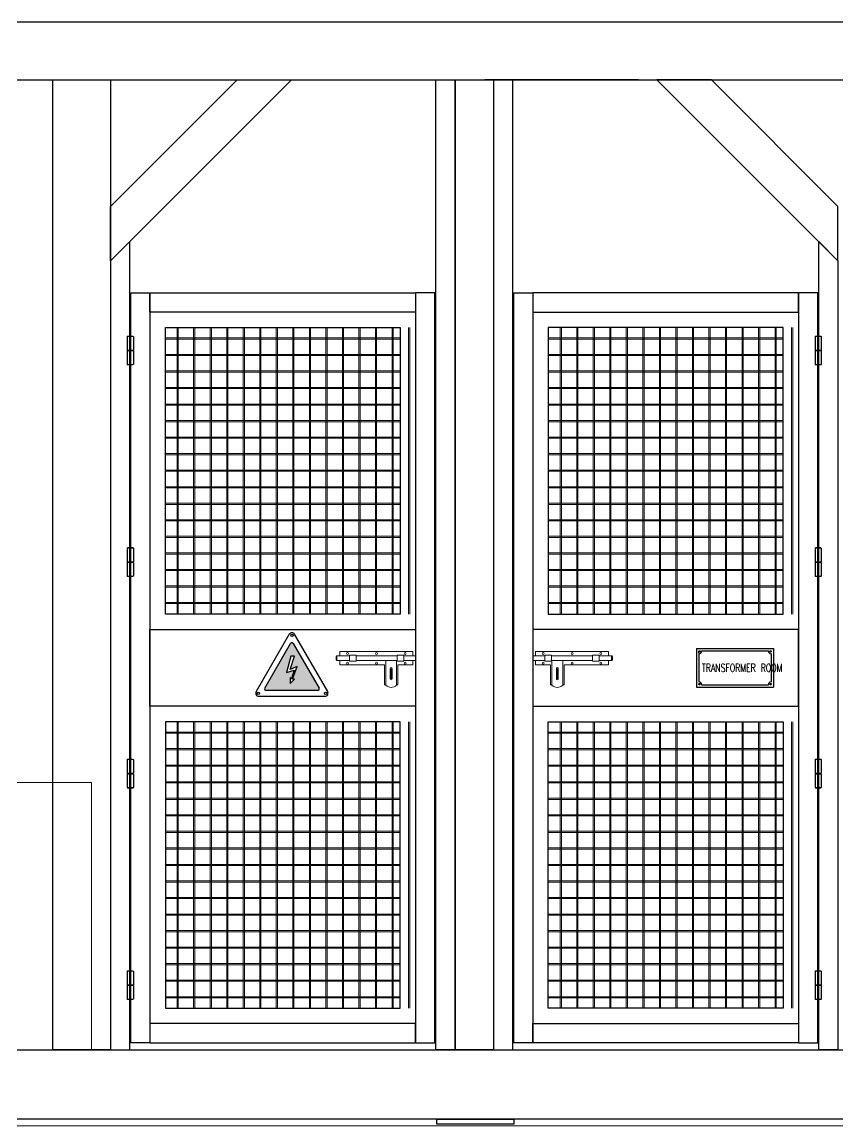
# Model space of a CAD drawing. Header units: millimetres. Extents: x 0 to 87554, y -20854 to 20404.
# Drawn here: x 68334 to 70456, y -5829 to -2959 of the extents above; entities that cross this region are included whole.
import ezdxf

# ---------------------------------------------------------------- set-up
doc = ezdxf.new("R2010")
doc.units = ezdxf.units.MM
doc.linetypes.add('G', pattern=[2, 1.25, -0.25, 0.25, -0.25])
doc.layers.get('0').update_dxf_attribs({"lineweight": 15})
for name, color, linetype in [('01', 7, 'Continuous'), ('02___PRT_ALL_AXES', 7, 'Continuous'), ('03C', 3, 'Continuous'), ('05', 4, 'G'), ('08', 1, 'Continuous')]:
    doc.layers.add(name, color=color, linetype=linetype)
doc.layers.add('AM_0', color=7, linetype='Continuous', lineweight=30)
doc.layers.add('THICK', color=7, linetype='Continuous', lineweight=0)
doc.styles.add('FSDBHZ', font='TXT.SHX', dxfattribs={"width": 0.707, "bigfont": 'HZFS.SHX'})

# ---------------------------------------------------------------- blocks, each defined once
blk = doc.blocks.new('gt55')
at = {"linetype": 'ByBlock'}
h = blk.add_hatch(color=87, dxfattribs=at)
h.dxf.hatch_style = 1
edge = h.paths.add_edge_path()
edge.add_arc((428.3, -727.2), 4, 30, 150)
edge.add_line((424.9, -725.2), (357.8, -841.4))
edge.add_arc((361.2, -843.4), 4, 150, 270)
edge.add_line((361.2, -847.4), (495.4, -847.4))
edge.add_arc((495.4, -843.4), 4, 270, 30)
edge.add_line((498.9, -841.4), (431.8, -725.2))
h.paths.add_polyline_path([(434.7, -758.5), (426, -758.5), (414.7, -800.6), (434.3, -794.8), (426.9, -817.1), (423.5, -813.4), (423.6, -829), (435.3, -818.2), (429.7, -818.1), (442, -784.6), (424.1, -792.7)], flags=16)
at = {"color": 87, "lineweight": -3}
for p, q in [((427.5, 740.5), (-43.2, 269.8)), ((-43.2, 411.2), (286, 740.5)), ((286, 740.5), (427.5, 740.5)), ((802.7, 740.5), (852.7, 740.5)), ((802.7, -1781.5), (802.7, 740.5)), ((852.7, 740.5), (952.7, 740.5)), ((852.7, -1781.5), (852.7, 740.5)), ((852.7, 740.5), (852.7, -1781.5)), ((1330.2, 740.5), (930.2, 740.5)), ((952.7, 740.5), (952.7, -1781.5)), ((1002.8, 740.5), (952.7, 740.5)), ((952.7, 740.5), (952.7, -1781.5)), ((1002.8, -1781.5), (1002.8, 740.5)), ((1519.5, 740.5), (1378, 740.5)), ((1378, 740.5), (1848.7, 269.8)), ((1430.3, 740.5), (1830.3, 740.5)), ((1848.7, 411.2), (1519.5, 740.5)), ((-43.2, 269.8), (-43.2, 411.2)), ((1848.7, 269.8), (1848.7, 411.2)), ((6.8, 319.8), (-43.2, 269.8)), ((6.8, -1781.5), (6.8, 319.8)), ((1798.8, 319.8), (1848.7, 269.8)), ((1798.8, -1781.5), (1798.8, 319.8)), ((-43.2, 269.8), (-43.2, -1781.5)), ((1848.7, 269.8), (1848.7, -1781.5)), ((9.2, 186.5), (59.2, 186.5)), ((9.2, -1763.5), (9.2, 186.5)), ((59.2, 186.5), (59.2, -1763.5)), ((59.2, 186.5), (750.2, 186.5)), ((59.2, 136.5), (59.2, 186.5)), ((800.2, 186.5), (750.2, 186.5)), ((750.2, 186.5), (750.2, -1763.5)), ((750.2, 186.5), (750.2, 136.5)), ((800.2, -1763.5), (800.2, 186.5)), ((1005.3, 186.5), (1055.3, 186.5)), ((1005.3, -1763.5), (1005.3, 186.5)), ((1055.3, 186.5), (1055.3, -1763.5)), ((1746.3, 186.5), (1055.3, 186.5)), ((1055.3, 186.5), (1055.3, 136.5)), ((1796.3, 186.5), (1746.3, 186.5)), ((1746.3, 186.5), (1746.3, -1763.5)), ((1746.3, 136.5), (1746.3, 186.5)), ((1796.3, -1763.5), (1796.3, 186.5)), ((750.2, 136.5), (59.2, 136.5)), ((1055.3, 136.5), (1746.3, 136.5)), ((59.2, -688.5), (750.2, -688.5)), ((59.2, -888.5), (59.2, -688.5)), ((750.2, -688.5), (750.2, -888.5)), ((1746.3, -688.5), (1055.3, -688.5)), ((1055.3, -688.5), (1055.3, -888.5)), ((1746.3, -888.5), (1746.3, -688.5)), ((750.2, -888.5), (59.2, -888.5)), ((1055.3, -888.5), (1746.3, -888.5)), ((750.2, -1713.5), (59.2, -1713.5)), ((59.2, -1713.5), (59.2, -1763.5)), ((750.2, -1763.5), (750.2, -1713.5)), ((1055.3, -1763.5), (1055.3, -1713.5)), ((1055.3, -1713.5), (1746.3, -1713.5)), ((1746.3, -1713.5), (1746.3, -1763.5)), ((59.2, -1763.5), (9.2, -1763.5)), ((59.2, -1763.5), (750.2, -1763.5)), ((750.2, -1763.5), (800.2, -1763.5)), ((1055.3, -1763.5), (1005.3, -1763.5)), ((1746.3, -1763.5), (1055.3, -1763.5)), ((1746.3, -1763.5), (1796.3, -1763.5)), ((-43.2, -1781.5), (6.8, -1781.5)), ((852.7, -1781.5), (802.7, -1781.5)), ((952.7, -1781.5), (852.7, -1781.5)), ((952.7, -1781.5), (1002.8, -1781.5)), ((1848.7, -1781.5), (1798.8, -1781.5)), ((805.7, -1961.5), (1005.7, -1961.5)), ((805.7, -1974.5), (805.7, -1961.5)), ((1005.7, -1974.5), (805.7, -1974.5)), ((1005.7, -1961.5), (1005.7, -1974.5))]:
    blk.add_line(p, q, dxfattribs=at)
at = {"color": 87, "linetype": 'Continuous'}
for p, q in [((1, 74), (0, 73)), ((0, 73), (16, 73)), ((0, 37.5), (0, 73)), ((1, 74), (15, 74)), ((15, 74), (16, 73)), ((1790.5, 74), (1789.5, 73)), ((1805.5, 73), (1789.5, 73)), ((1804.5, 74), (1790.5, 74)), ((1804.5, 74), (1805.5, 73)), ((1805.5, 37.5), (1805.5, 73)), ((16, 37.5), (0, 37.5)), ((0, 37.5), (1, 36.5)), ((1, 36.5), (0, 35.5)), ((16, 35.5), (0, 35.5)), ((0, 0), (0, 35.5)), ((1, 36.5), (15, 36.5)), ((16, 37.5), (15, 36.5)), ((15, 36.5), (16, 35.5)), ((1789.5, 37.5), (1790.5, 36.5)), ((1789.5, 37.5), (1805.5, 37.5)), ((1790.5, 36.5), (1789.5, 35.5)), ((1789.5, 35.5), (1805.5, 35.5)), ((1804.5, 36.5), (1790.5, 36.5)), ((1805.5, 37.5), (1804.5, 36.5)), ((1804.5, 36.5), (1805.5, 35.5)), ((1805.5, 0), (1805.5, 35.5)), ((0, 0), (16, 0)), ((1, -1), (0, 0)), ((15, -1), (16, 0)), ((1790.5, -1), (1789.5, 0)), ((1805.5, 0), (1789.5, 0)), ((1804.5, -1), (1805.5, 0)), ((1, -1), (15, -1)), ((1804.5, -1), (1790.5, -1)), ((1, -476), (0, -477)), ((0, -477), (16, -477)), ((0, -512.5), (0, -477)), ((1, -476), (15, -476)), ((15, -476), (16, -477)), ((1790.5, -476), (1789.5, -477)), ((1805.5, -477), (1789.5, -477)), ((1804.5, -476), (1790.5, -476)), ((1804.5, -476), (1805.5, -477)), ((1805.5, -512.5), (1805.5, -477)), ((16, -512.5), (0, -512.5)), ((0, -512.5), (1, -513.5)), ((1, -513.5), (0, -514.5)), ((16, -514.5), (0, -514.5)), ((0, -550), (0, -514.5)), ((1, -513.5), (15, -513.5)), ((16, -512.5), (15, -513.5)), ((15, -513.5), (16, -514.5)), ((1789.5, -512.5), (1790.5, -513.5)), ((1789.5, -512.5), (1805.5, -512.5)), ((1790.5, -513.5), (1789.5, -514.5)), ((1789.5, -514.5), (1805.5, -514.5)), ((1804.5, -513.5), (1790.5, -513.5)), ((1805.5, -512.5), (1804.5, -513.5)), ((1804.5, -513.5), (1805.5, -514.5)), ((1805.5, -550), (1805.5, -514.5)), ((0, -550), (16, -550)), ((1, -551), (0, -550)), ((1, -551), (15, -551)), ((15, -551), (16, -550)), ((1790.5, -551), (1789.5, -550)), ((1805.5, -550), (1789.5, -550)), ((1804.5, -551), (1790.5, -551)), ((1804.5, -551), (1805.5, -550)), ((553.2, -746), (743.2, -746)), ((553.2, -757.5), (553.2, -746)), ((743.2, -746), (743.2, -757.5)), ((1252.3, -746), (1062.3, -746)), ((1062.3, -746), (1062.3, -757.5)), ((1252.3, -757.5), (1252.3, -746)), ((543.2, -759.5), (545.2, -757.5)), ((543.2, -759.5), (543.2, -767.5)), ((543.2, -767.5), (545.2, -769.5)), ((578.2, -757.5), (545.2, -757.5)), ((578.2, -769.5), (545.2, -769.5)), ((553.2, -781), (553.2, -769.5)), ((578.2, -755.5), (595.2, -755.5)), ((578.2, -755.5), (578.2, -771.5)), ((578.2, -771.5), (595.2, -771.5)), ((595.2, -771.5), (595.2, -755.5)), ((702.2, -757.5), (595.2, -757.5)), ((672.7, -769.5), (595.2, -769.5)), ((700.7, -769.4), (672.7, -769.4)), ((672.7, -833.8), (672.7, -769.4)), ((700.7, -769.4), (700.7, -833.8)), ((702.2, -769.5), (700.7, -769.5)), ((719.2, -755.5), (702.2, -755.5)), ((702.2, -755.5), (702.2, -771.5)), ((719.2, -771.5), (702.2, -771.5)), ((719.2, -771.5), (719.2, -755.5)), ((750.2, -757.5), (719.2, -757.5)), ((750.2, -769.5), (719.2, -769.5)), ((743.2, -769.5), (743.2, -781)), ((1055.3, -757.5), (1086.3, -757.5)), ((1055.3, -769.5), (1086.3, -769.5)), ((1062.3, -769.5), (1062.3, -781)), ((1086.3, -755.5), (1103.3, -755.5)), ((1086.3, -771.5), (1086.3, -755.5)), ((1086.3, -771.5), (1103.3, -771.5)), ((1103.3, -755.5), (1103.3, -771.5)), ((1103.3, -757.5), (1210.3, -757.5)), ((1103.3, -769.5), (1104.8, -769.5)), ((1104.8, -769.4), (1132.8, -769.4)), ((1104.8, -769.4), (1104.8, -833.8)), ((1132.8, -833.8), (1132.8, -769.4)), ((1132.8, -769.5), (1210.3, -769.5)), ((1227.3, -755.5), (1210.3, -755.5)), ((1210.3, -771.5), (1210.3, -755.5)), ((1227.3, -771.5), (1210.3, -771.5)), ((1227.3, -755.5), (1227.3, -771.5)), ((1227.3, -757.5), (1260.3, -757.5)), ((1227.3, -769.5), (1260.3, -769.5)), ((1252.3, -781), (1252.3, -769.5)), ((1262.3, -759.5), (1260.3, -757.5)), ((1262.3, -767.5), (1260.3, -769.5)), ((1262.3, -759.5), (1262.3, -767.5)), ((669.2, -781), (553.2, -781)), ((669.2, -833), (669.2, -781)), ((684.2, -790), (684.2, -817)), ((685.7, -791), (687.7, -791)), ((685.7, -791), (685.7, -816)), ((687.7, -816), (687.7, -791)), ((689.2, -817), (689.2, -790)), ((743.2, -781), (704.2, -781)), ((704.2, -781), (704.2, -833)), ((1062.3, -781), (1101.3, -781)), ((1101.3, -781), (1101.3, -833)), ((1116.3, -817), (1116.3, -790)), ((1119.8, -791), (1117.8, -791)), ((1117.8, -816), (1117.8, -791)), ((1119.8, -791), (1119.8, -816)), ((1121.3, -790), (1121.3, -817)), ((1136.3, -781), (1252.3, -781)), ((1136.3, -833), (1136.3, -781)), ((687.7, -816), (685.7, -816)), ((1117.8, -816), (1119.8, -816)), ((672.7, -833), (669.2, -833)), ((704.2, -833), (700.7, -833)), ((1101.3, -833), (1104.8, -833)), ((1132.8, -833), (1136.3, -833)), ((1, -1026), (0, -1027)), ((0, -1027), (16, -1027)), ((0, -1062.5), (0, -1027)), ((1, -1026), (15, -1026)), ((15, -1026), (16, -1027)), ((1790.5, -1026), (1789.5, -1027)), ((1805.5, -1027), (1789.5, -1027)), ((1804.5, -1026), (1790.5, -1026)), ((1804.5, -1026), (1805.5, -1027)), ((1805.5, -1062.5), (1805.5, -1027)), ((16, -1062.5), (0, -1062.5)), ((0, -1062.5), (1, -1063.5)), ((1, -1063.5), (0, -1064.5)), ((16, -1064.5), (0, -1064.5)), ((0, -1100), (0, -1064.5)), ((1, -1063.5), (15, -1063.5)), ((16, -1062.5), (15, -1063.5)), ((15, -1063.5), (16, -1064.5)), ((1789.5, -1062.5), (1790.5, -1063.5)), ((1789.5, -1062.5), (1805.5, -1062.5)), ((1790.5, -1063.5), (1789.5, -1064.5)), ((1789.5, -1064.5), (1805.5, -1064.5)), ((1804.5, -1063.5), (1790.5, -1063.5)), ((1805.5, -1062.5), (1804.5, -1063.5)), ((1804.5, -1063.5), (1805.5, -1064.5)), ((1805.5, -1100), (1805.5, -1064.5)), ((0, -1100), (16, -1100)), ((1, -1101), (0, -1100)), ((1, -1101), (15, -1101)), ((15, -1101), (16, -1100)), ((1790.5, -1101), (1789.5, -1100)), ((1805.5, -1100), (1789.5, -1100)), ((1804.5, -1101), (1790.5, -1101)), ((1804.5, -1101), (1805.5, -1100)), ((1, -1576), (0, -1577)), ((0, -1577), (16, -1577)), ((0, -1612.5), (0, -1577)), ((1, -1576), (15, -1576)), ((15, -1576), (16, -1577)), ((1790.5, -1576), (1789.5, -1577)), ((1805.5, -1577), (1789.5, -1577)), ((1804.5, -1576), (1790.5, -1576)), ((1804.5, -1576), (1805.5, -1577)), ((1805.5, -1612.5), (1805.5, -1577)), ((16, -1612.5), (0, -1612.5)), ((0, -1612.5), (1, -1613.5)), ((1, -1613.5), (0, -1614.5)), ((16, -1614.5), (0, -1614.5)), ((0, -1650), (0, -1614.5)), ((1, -1613.5), (15, -1613.5)), ((16, -1612.5), (15, -1613.5)), ((15, -1613.5), (16, -1614.5)), ((1789.5, -1612.5), (1790.5, -1613.5)), ((1789.5, -1612.5), (1805.5, -1612.5)), ((1790.5, -1613.5), (1789.5, -1614.5)), ((1789.5, -1614.5), (1805.5, -1614.5)), ((1804.5, -1613.5), (1790.5, -1613.5)), ((1805.5, -1612.5), (1804.5, -1613.5)), ((1804.5, -1613.5), (1805.5, -1614.5)), ((1805.5, -1650), (1805.5, -1614.5)), ((0, -1650), (16, -1650)), ((1, -1651), (0, -1650)), ((1, -1651), (15, -1651)), ((15, -1651), (16, -1650)), ((1790.5, -1651), (1789.5, -1650)), ((1805.5, -1650), (1789.5, -1650)), ((1804.5, -1651), (1790.5, -1651)), ((1804.5, -1651), (1805.5, -1650))]:
    blk.add_line(p, q, dxfattribs=at)
at = {"color": 87}
for p, q in [((-93.2, -1086.5), (-524.8, -1086.5)), ((-93.2, -1781.5), (-93.2, -1086.5)), ((-874.8, -1781.5), (-93.2, -1781.5))]:
    blk.add_line(p, q, dxfattribs=at)
at = {"color": 87, "linetype": 'Continuous'}
for centre in [(573.2, -751), (573.2, -776), (648.2, -751), (648.2, -776), (723.2, -751), (723.2, -776), (1082.3, -751), (1082.3, -776), (1157.3, -751), (1157.3, -776), (1232.3, -751), (1232.3, -776)]:
    blk.add_circle(centre, 2.5, dxfattribs=at)
for centre, radius, start, end in [((686.7, -790), 2.5, 0, 180), ((1118.8, -790), 2.5, 0, 180), ((686.7, -817), 2.5, 180, 0), ((1118.8, -817), 2.5, 180, 0), ((686.7, -819.5), 20, 225.573, 314.427), ((1118.8, -819.5), 20, 225.573, 314.427)]:
    blk.add_arc(centre, radius, start, end, dxfattribs=at)
at = {"layer": '01', "color": 87}
for p, q in [((1480.9, -738.5), (1680.9, -738.5)), ((1480.9, -738.5), (1480.9, -838.5)), ((1493.7, -744.5), (1668.1, -744.5)), ((1680.9, -738.5), (1680.9, -838.5)), ((1486.9, -751.2), (1486.9, -825.7)), ((1674.9, -751.2), (1674.9, -825.7)), ((1480.9, -838.5), (1680.9, -838.5)), ((1493.8, -832.5), (1668.1, -832.5))]:
    blk.add_line(p, q, dxfattribs=at)
for centre in [(1488.4, -746), (1673.4, -746), (1488.4, -831), (1673.4, -831)]:
    blk.add_circle(centre, 1.65, dxfattribs=at)
for centre, start, end in [((1486.9, -744.5), 270, 0), ((1674.9, -744.5), 180, 270), ((1486.9, -832.5), 0, 90), ((1674.9, -832.5), 90, 180)]:
    blk.add_arc(centre, 7.5, start, end, dxfattribs=at)
at = {"layer": '02___PRT_ALL_AXES', "color": 87, "linetype": 'Continuous'}
for p, q in [((0, 73), (0, 37.5)), ((16, 73), (16, 37.5)), ((1789.5, 73), (1789.5, 37.5)), ((1805.5, 73), (1805.5, 37.5)), ((0, 35.5), (0, 0)), ((16, 35.5), (16, 0)), ((1789.5, 35.5), (1789.5, 0)), ((1805.5, 35.5), (1805.5, 0)), ((0, -477), (0, -512.5)), ((16, -477), (16, -512.5)), ((1789.5, -477), (1789.5, -512.5)), ((1805.5, -477), (1805.5, -512.5)), ((0, -514.5), (0, -550)), ((16, -514.5), (16, -550)), ((1789.5, -514.5), (1789.5, -550)), ((1805.5, -514.5), (1805.5, -550)), ((421.4, -701.2), (335.3, -850.4)), ((521.4, -850.4), (435.3, -701.2)), ((357.8, -841.4), (424.9, -725.2)), ((431.8, -725.2), (498.9, -841.4)), ((426, -758.5), (414.7, -800.6)), ((424.1, -792.7), (434.7, -758.5)), ((434.7, -758.5), (426, -758.5)), ((545.2, -769.5), (545.2, -757.5)), ((1260.3, -769.5), (1260.3, -757.5)), ((414.7, -800.6), (434.3, -794.8)), ((442, -784.6), (424.1, -792.7)), ((434.3, -794.8), (426.9, -817.1)), ((429.7, -818.1), (442, -784.6)), ((426.9, -817.1), (423.5, -813.4)), ((423.5, -813.4), (423.6, -829)), ((423.6, -829), (435.3, -818.2)), ((435.3, -818.2), (429.7, -818.1)), ((495.4, -847.4), (361.2, -847.4)), ((342.2, -862.4), (514.5, -862.4)), ((0, -1027), (0, -1062.5)), ((16, -1027), (16, -1062.5)), ((1789.5, -1027), (1789.5, -1062.5)), ((1805.5, -1027), (1805.5, -1062.5)), ((0, -1064.5), (0, -1100)), ((16, -1064.5), (16, -1100)), ((1789.5, -1064.5), (1789.5, -1100)), ((1805.5, -1064.5), (1805.5, -1100)), ((0, -1577), (0, -1612.5)), ((16, -1577), (16, -1612.5)), ((1789.5, -1577), (1789.5, -1612.5)), ((1805.5, -1577), (1805.5, -1612.5)), ((0, -1614.5), (0, -1650)), ((16, -1614.5), (16, -1650)), ((1789.5, -1614.5), (1789.5, -1650)), ((1805.5, -1614.5), (1805.5, -1650))]:
    blk.add_line(p, q, dxfattribs=at)
for centre in [(428.3, -704.2), (340.8, -854.4), (515.8, -854.4)]:
    blk.add_circle(centre, 3.1, dxfattribs=at)
for centre, radius, start, end in [((428.3, -705.2), 8, 30, 150), ((428.3, -727.2), 4, 30, 150), ((342.2, -854.4), 8, 150, 270), ((361.2, -843.4), 4, 150, 270), ((495.4, -843.4), 4, 270, 30), ((514.5, -854.4), 8, 270, 30)]:
    blk.add_arc(centre, radius, start, end, dxfattribs=at)
at = {"layer": '03C', "color": 87}
blk.add_line((1486.1, -748.8), (1485.2, -749.9), dxfattribs=at)
at = {"layer": '05', "color": 87}
for p, q in [((1492.1, -746), (1484.8, -746)), ((1488.4, -743), (1488.4, -749)), ((1677.1, -746), (1669.8, -746)), ((1673.4, -743), (1673.4, -749)), ((1492.1, -831), (1484.8, -831)), ((1488.4, -828), (1488.4, -834)), ((1677.1, -831), (1669.8, -831)), ((1673.4, -828), (1673.4, -834))]:
    blk.add_line(p, q, dxfattribs=at)
at = {"layer": 'AM_0', "color": 87}
for p, q in [((-193.2, 740.5), (-43.2, 740.5)), ((-193.2, -1781.5), (-193.2, 740.5)), ((-43.2, 740.5), (-43.2, -1781.5)), ((99.2, 96.5), (710.2, 96.5)), ((99.2, -648.5), (99.2, 96.5)), ((710.2, 96.5), (710.2, -648.5)), ((1706.3, 96.5), (1095.3, 96.5)), ((1095.3, 96.5), (1095.3, -648.5)), ((1706.3, -648.5), (1706.3, 96.5)), ((710.2, -648.5), (99.2, -648.5)), ((1095.3, -648.5), (1706.3, -648.5)), ((710.2, -928.5), (99.2, -928.5)), ((99.2, -928.5), (99.2, -1673.5)), ((710.2, -1673.5), (710.2, -928.5)), ((1095.3, -1673.5), (1095.3, -928.5)), ((1095.3, -928.5), (1706.3, -928.5)), ((1706.3, -928.5), (1706.3, -1673.5)), ((99.2, -1673.5), (710.2, -1673.5)), ((1706.3, -1673.5), (1095.3, -1673.5)), ((-43.2, -1781.5), (-193.2, -1781.5))]:
    blk.add_line(p, q, dxfattribs=at)
at = {"layer": 'THICK', "color": 87, "lineweight": -3}
for p, q in [((3485.7, 890.5), (-2216.3, 890.5)), ((-2240.3, 740.5), (3446.7, 740.5)), ((-2240.3, -1781.5), (3446.7, -1781.5)), ((3485.7, -1961.5), (-2216.3, -1961.5))]:
    blk.add_line(p, q, dxfattribs=at)
at = {"layer": 'THICK', "color": 87}
for p, q in [((129.8, 96.5), (129.8, -648.5)), ((132.8, 96.5), (132.8, -648.5)), ((172.8, 96.5), (172.8, -648.5)), ((175.8, 96.5), (175.8, -648.5)), ((215.8, 96.5), (215.8, -648.5)), ((218.8, 96.5), (218.8, -648.5)), ((258.8, 96.5), (258.8, -648.5)), ((261.8, 96.5), (261.8, -648.5)), ((301.8, 96.5), (301.8, -648.5)), ((304.8, 96.5), (304.8, -648.5)), ((344.8, 96.5), (344.8, -648.5)), ((347.8, 96.5), (347.8, -648.5)), ((387.8, 96.5), (387.8, -648.5)), ((390.8, 96.5), (390.8, -648.5)), ((430.8, 96.5), (430.8, -648.5)), ((433.8, 96.5), (433.8, -648.5)), ((473.8, 96.5), (473.8, -648.5)), ((476.8, 96.5), (476.8, -648.5)), ((516.8, 96.5), (516.8, -648.5)), ((519.8, 96.5), (519.8, -648.5)), ((559.8, 96.5), (559.8, -648.5)), ((562.8, 96.5), (562.8, -648.5)), ((602.8, 96.5), (602.8, -648.5)), ((605.8, 96.5), (605.8, -648.5)), ((645.8, 96.5), (645.8, -648.5)), ((648.8, 96.5), (648.8, -648.5)), ((688.8, 96.5), (688.8, -648.5)), ((691.8, 96.5), (691.8, -648.5)), ((731.8, 96.5), (731.8, -648.5)), ((734.8, 96.5), (734.8, -648.5)), ((1126.3, 96.5), (1126.3, -648.5)), ((1129.3, 96.5), (1129.3, -648.5)), ((1169.3, 96.5), (1169.3, -648.5)), ((1172.3, 96.5), (1172.3, -648.5)), ((1212.3, 96.5), (1212.3, -648.5)), ((1215.3, 96.5), (1215.3, -648.5)), ((1255.3, 96.5), (1255.3, -648.5)), ((1258.3, 96.5), (1258.3, -648.5)), ((1298.3, 96.5), (1298.3, -648.5)), ((1301.3, 96.5), (1301.3, -648.5)), ((1341.3, 96.5), (1341.3, -648.5)), ((1344.3, 96.5), (1344.3, -648.5)), ((1384.3, 96.5), (1384.3, -648.5)), ((1387.3, 96.5), (1387.3, -648.5)), ((1427.3, 96.5), (1427.3, -648.5)), ((1430.3, 96.5), (1430.3, -648.5)), ((1470.3, 96.5), (1470.3, -648.5)), ((1473.3, 96.5), (1473.3, -648.5)), ((1513.3, 96.5), (1513.3, -648.5)), ((1516.3, 96.5), (1516.3, -648.5)), ((1556.3, 96.5), (1556.3, -648.5)), ((1559.3, 96.5), (1559.3, -648.5)), ((1599.3, 96.5), (1599.3, -648.5)), ((1602.3, 96.5), (1602.3, -648.5)), ((1642.3, 96.5), (1642.3, -648.5)), ((1645.3, 96.5), (1645.3, -648.5)), ((1685.3, 96.5), (1685.3, -648.5)), ((1688.3, 96.5), (1688.3, -648.5)), ((1728.3, 96.5), (1728.3, -648.5)), ((1731.3, 96.5), (1731.3, -648.5)), ((710.2, 69.5), (99.2, 69.5)), ((710.2, 66.5), (99.2, 66.5)), ((1095.3, 69.5), (1706.3, 69.5)), ((1095.3, 66.5), (1706.3, 66.5)), ((710.2, 26.5), (99.2, 26.5)), ((710.2, 23.5), (99.2, 23.5)), ((1095.3, 26.5), (1706.3, 26.5)), ((1095.3, 23.5), (1706.3, 23.5)), ((710.2, -16.5), (99.2, -16.5)), ((710.2, -19.5), (99.2, -19.5)), ((1095.3, -16.5), (1706.3, -16.5)), ((1095.3, -19.5), (1706.3, -19.5)), ((710.2, -59.5), (99.2, -59.5)), ((710.2, -62.5), (99.2, -62.5)), ((1095.3, -59.5), (1706.3, -59.5)), ((1095.3, -62.5), (1706.3, -62.5)), ((710.2, -102.5), (99.2, -102.5)), ((710.2, -105.5), (99.2, -105.5)), ((1095.3, -102.5), (1706.3, -102.5)), ((1095.3, -105.5), (1706.3, -105.5)), ((710.2, -145.5), (99.2, -145.5)), ((710.2, -148.5), (99.2, -148.5)), ((1095.3, -145.5), (1706.3, -145.5)), ((1095.3, -148.5), (1706.3, -148.5)), ((710.2, -188.5), (99.2, -188.5)), ((710.2, -191.5), (99.2, -191.5)), ((1095.3, -188.5), (1706.3, -188.5)), ((1095.3, -191.5), (1706.3, -191.5)), ((710.2, -231.5), (99.2, -231.5)), ((710.2, -234.5), (99.2, -234.5)), ((1095.3, -231.5), (1706.3, -231.5)), ((1095.3, -234.5), (1706.3, -234.5)), ((710.2, -274.5), (99.2, -274.5)), ((710.2, -277.5), (99.2, -277.5)), ((1095.3, -274.5), (1706.3, -274.5)), ((1095.3, -277.5), (1706.3, -277.5)), ((710.2, -317.5), (99.2, -317.5)), ((710.2, -320.5), (99.2, -320.5)), ((1095.3, -317.5), (1706.3, -317.5)), ((1095.3, -320.5), (1706.3, -320.5)), ((710.2, -360.5), (99.2, -360.5)), ((710.2, -363.5), (99.2, -363.5)), ((1095.3, -360.5), (1706.3, -360.5)), ((1095.3, -363.5), (1706.3, -363.5)), ((710.2, -403.5), (99.2, -403.5)), ((710.2, -406.5), (99.2, -406.5)), ((1095.3, -403.5), (1706.3, -403.5)), ((1095.3, -406.5), (1706.3, -406.5)), ((710.2, -446.5), (99.2, -446.5)), ((710.2, -449.5), (99.2, -449.5)), ((1095.3, -446.5), (1706.3, -446.5)), ((1095.3, -449.5), (1706.3, -449.5)), ((710.2, -489.5), (99.2, -489.5)), ((710.2, -492.5), (99.2, -492.5)), ((1095.3, -489.5), (1706.3, -489.5)), ((1095.3, -492.5), (1706.3, -492.5)), ((710.2, -532.5), (99.2, -532.5)), ((710.2, -535.5), (99.2, -535.5)), ((1095.3, -532.5), (1706.3, -532.5)), ((1095.3, -535.5), (1706.3, -535.5)), ((710.2, -575.5), (99.2, -575.5)), ((710.2, -578.5), (99.2, -578.5)), ((1095.3, -575.5), (1706.3, -575.5)), ((1095.3, -578.5), (1706.3, -578.5)), ((710.2, -618.5), (99.2, -618.5)), ((710.2, -621.5), (99.2, -621.5)), ((1095.3, -618.5), (1706.3, -618.5)), ((1095.3, -621.5), (1706.3, -621.5)), ((129.8, -1673.5), (129.8, -928.5)), ((132.8, -1673.5), (132.8, -928.5)), ((172.8, -1673.5), (172.8, -928.5)), ((175.8, -1673.5), (175.8, -928.5)), ((215.8, -1673.5), (215.8, -928.5)), ((218.8, -1673.5), (218.8, -928.5)), ((258.8, -1673.5), (258.8, -928.5)), ((261.8, -1673.5), (261.8, -928.5)), ((301.8, -1673.5), (301.8, -928.5)), ((304.8, -1673.5), (304.8, -928.5)), ((344.8, -1673.5), (344.8, -928.5)), ((347.8, -1673.5), (347.8, -928.5)), ((387.8, -1673.5), (387.8, -928.5)), ((390.8, -1673.5), (390.8, -928.5)), ((430.8, -1673.5), (430.8, -928.5)), ((433.8, -1673.5), (433.8, -928.5)), ((473.8, -1673.5), (473.8, -928.5)), ((476.8, -1673.5), (476.8, -928.5)), ((516.8, -1673.5), (516.8, -928.5)), ((519.8, -1673.5), (519.8, -928.5)), ((559.8, -1673.5), (559.8, -928.5)), ((562.8, -1673.5), (562.8, -928.5)), ((602.8, -1673.5), (602.8, -928.5)), ((605.8, -1673.5), (605.8, -928.5)), ((645.8, -1673.5), (645.8, -928.5)), ((648.8, -1673.5), (648.8, -928.5)), ((688.8, -1673.5), (688.8, -928.5)), ((691.8, -1673.5), (691.8, -928.5)), ((731.8, -1673.5), (731.8, -928.5)), ((734.8, -1673.5), (734.8, -928.5)), ((1126.3, -1673.5), (1126.3, -928.5)), ((1129.3, -1673.5), (1129.3, -928.5)), ((1169.3, -1673.5), (1169.3, -928.5)), ((1172.3, -1673.5), (1172.3, -928.5)), ((1212.3, -1673.5), (1212.3, -928.5)), ((1215.3, -1673.5), (1215.3, -928.5)), ((1255.3, -1673.5), (1255.3, -928.5)), ((1258.3, -1673.5), (1258.3, -928.5)), ((1298.3, -1673.5), (1298.3, -928.5)), ((1301.3, -1673.5), (1301.3, -928.5)), ((1341.3, -1673.5), (1341.3, -928.5)), ((1344.3, -1673.5), (1344.3, -928.5)), ((1384.3, -1673.5), (1384.3, -928.5)), ((1387.3, -1673.5), (1387.3, -928.5)), ((1427.3, -1673.5), (1427.3, -928.5)), ((1430.3, -1673.5), (1430.3, -928.5)), ((1470.3, -1673.5), (1470.3, -928.5)), ((1473.3, -1673.5), (1473.3, -928.5)), ((1513.3, -1673.5), (1513.3, -928.5)), ((1516.3, -1673.5), (1516.3, -928.5)), ((1556.3, -1673.5), (1556.3, -928.5)), ((1559.3, -1673.5), (1559.3, -928.5)), ((1599.3, -1673.5), (1599.3, -928.5)), ((1602.3, -1673.5), (1602.3, -928.5)), ((1642.3, -1673.5), (1642.3, -928.5)), ((1645.3, -1673.5), (1645.3, -928.5)), ((1685.3, -1673.5), (1685.3, -928.5)), ((1688.3, -1673.5), (1688.3, -928.5)), ((1728.3, -1673.5), (1728.3, -928.5)), ((1731.3, -1673.5), (1731.3, -928.5)), ((710.2, -955.5), (99.2, -955.5)), ((710.2, -958.5), (99.2, -958.5)), ((1095.3, -955.5), (1706.3, -955.5)), ((1095.3, -958.5), (1706.3, -958.5)), ((710.2, -998.5), (99.2, -998.5)), ((710.2, -1001.5), (99.2, -1001.5)), ((1095.3, -998.5), (1706.3, -998.5)), ((1095.3, -1001.5), (1706.3, -1001.5)), ((710.2, -1041.5), (99.2, -1041.5)), ((710.2, -1044.5), (99.2, -1044.5)), ((1095.3, -1041.5), (1706.3, -1041.5)), ((1095.3, -1044.5), (1706.3, -1044.5)), ((710.2, -1084.5), (99.2, -1084.5)), ((710.2, -1087.5), (99.2, -1087.5)), ((1095.3, -1084.5), (1706.3, -1084.5)), ((1095.3, -1087.5), (1706.3, -1087.5)), ((710.2, -1127.5), (99.2, -1127.5)), ((710.2, -1130.5), (99.2, -1130.5)), ((1095.3, -1127.5), (1706.3, -1127.5)), ((1095.3, -1130.5), (1706.3, -1130.5)), ((710.2, -1170.5), (99.2, -1170.5)), ((710.2, -1173.5), (99.2, -1173.5)), ((1095.3, -1170.5), (1706.3, -1170.5)), ((1095.3, -1173.5), (1706.3, -1173.5)), ((710.2, -1213.5), (99.2, -1213.5)), ((710.2, -1216.5), (99.2, -1216.5)), ((1095.3, -1213.5), (1706.3, -1213.5)), ((1095.3, -1216.5), (1706.3, -1216.5)), ((710.2, -1256.5), (99.2, -1256.5)), ((710.2, -1259.5), (99.2, -1259.5)), ((1095.3, -1256.5), (1706.3, -1256.5)), ((1095.3, -1259.5), (1706.3, -1259.5)), ((710.2, -1299.5), (99.2, -1299.5)), ((710.2, -1302.5), (99.2, -1302.5)), ((1095.3, -1299.5), (1706.3, -1299.5)), ((1095.3, -1302.5), (1706.3, -1302.5)), ((710.2, -1342.5), (99.2, -1342.5)), ((710.2, -1345.5), (99.2, -1345.5)), ((1095.3, -1342.5), (1706.3, -1342.5)), ((1095.3, -1345.5), (1706.3, -1345.5)), ((710.2, -1385.5), (99.2, -1385.5)), ((710.2, -1388.5), (99.2, -1388.5)), ((1095.3, -1385.5), (1706.3, -1385.5)), ((1095.3, -1388.5), (1706.3, -1388.5)), ((710.2, -1428.5), (99.2, -1428.5)), ((710.2, -1431.5), (99.2, -1431.5)), ((1095.3, -1428.5), (1706.3, -1428.5)), ((1095.3, -1431.5), (1706.3, -1431.5)), ((710.2, -1471.5), (99.2, -1471.5)), ((710.2, -1474.5), (99.2, -1474.5)), ((1095.3, -1471.5), (1706.3, -1471.5)), ((1095.3, -1474.5), (1706.3, -1474.5)), ((710.2, -1514.5), (99.2, -1514.5)), ((710.2, -1517.5), (99.2, -1517.5)), ((1095.3, -1514.5), (1706.3, -1514.5)), ((1095.3, -1517.5), (1706.3, -1517.5)), ((710.2, -1557.5), (99.2, -1557.5)), ((710.2, -1560.5), (99.2, -1560.5)), ((1095.3, -1557.5), (1706.3, -1557.5)), ((1095.3, -1560.5), (1706.3, -1560.5)), ((710.2, -1600.5), (99.2, -1600.5)), ((710.2, -1603.5), (99.2, -1603.5)), ((1095.3, -1600.5), (1706.3, -1600.5)), ((1095.3, -1603.5), (1706.3, -1603.5)), ((710.2, -1643.5), (99.2, -1643.5)), ((710.2, -1646.5), (99.2, -1646.5)), ((1095.3, -1643.5), (1706.3, -1643.5)), ((1095.3, -1646.5), (1706.3, -1646.5))]:
    blk.add_line(p, q, dxfattribs=at)
at = {"layer": '08', "color": 87, "lineweight": -3, "style": 'FSDBHZ', "width": 0.7}
blk.add_text('TRANSFORMER ROOM', height=21, dxfattribs=at).set_placement((1495.1, -798.9))

msp = doc.modelspace()

# ---------------------------------------------------------------- linework, layer by layer
msp.add_line((66338.212, -5828.912), (72146.212, -5828.912))

# ---------------------------------------------------------------- block references
at = {"lineweight": -3}
msp.add_blockref('gt55', (68607.462, -3849.412), dxfattribs=at)

doc.saveas('drawing.dxf')
